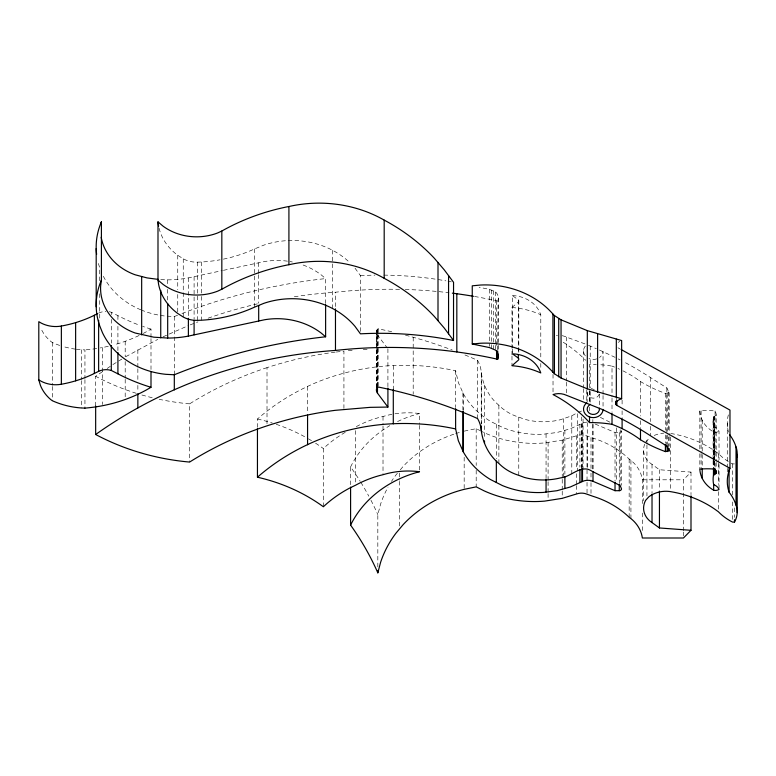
<?xml version="1.0" encoding="UTF-8"?>
<svg xmlns="http://www.w3.org/2000/svg" width="776" height="776" viewBox="0 0 776 776"><rect width="100%" height="100%" fill="white"/><g stroke="black" fill="none" stroke-linecap="round" stroke-linejoin="round"><path stroke-width="0.58" stroke-dasharray="3.88 2.91" d="M714.725 460.052L714.725 416.101L713.435 417.207A33.31 28.848 0 0 0 713.571 425.985L714.599 426.868A9.176 7.944 0 0 1 719.032 431.252L719.032 459.761M377.825 566.887L377.825 514.624L380.579 504.196A122.802 106.351 0 0 1 388.029 487.144M497.697 349.743L498.066 300.002A10.185 8.817 0 0 0 495.592 291.931L489.394 289.351L479.112 287.236M376.409 331.788A6.674 5.781 0 0 1 376.525 330.683L378.222 328.801L386.487 330.557A442.708 383.392 0 0 1 392.093 331.827M645.661 442.116L648.911 438.527A26.103 22.601 0 0 1 650.337 437.538M397.399 473.263L395.944 474.999A122.802 106.351 0 0 0 391.453 481.43M400.319 469.8L403.239 466.327A122.802 106.351 0 0 1 454.561 433.959M683.462 530.871L683.462 479.801L690.999 472.099L659.445 469.752L650.026 462.933A20.71 17.935 0 0 1 644.672 444.212M511.985 355.039L511.985 307.519L518.3 301.99A1.756 1.523 0 0 0 518.3 299.856L512.412 295.598L512.412 347.861M257.448 427.334L257.448 419.021C274.685 403.908 294.405 391.822 315.483 382.859A205.834 178.257 0 0 1 384.333 366.088C408.166 364.167 432.232 365.7 455.619 370.715L458.344 382.519L463.379 393.82A83.187 72.042 0 0 0 490.296 421.232L502.373 427.343A83.187 72.042 0 0 0 543.161 434.24L556.993 432.504L570.302 428.788L582.504 423.24A11.601 10.049 0 0 1 586.831 422.134M95.661 405.993L95.661 376.302L102.354 371.743M107.136 368.493L111.909 365.234M112.869 364.584L121.813 359.113M125.79 356.688L157.761 339.384M151 337.395L151 329.082L146.276 331.798A137.818 119.349 0 0 1 143.24 333.428M464.921 354.952A442.708 383.392 0 0 1 473.273 358.444L477.56 360.326A35.075 30.38 0 0 1 481.265 372.422C482.924 385.012 489.006 397.137 498.881 405.247A46.773 40.507 0 0 0 518.766 417.11L524.353 419.205A62.322 53.971 0 0 0 560.447 419.709L571.786 415.829L577.606 412.56M618.191 342.332L619.917 341.44M163.067 336.794L187.976 325.774M223.372 259.145A130.892 113.364 0 0 0 254.606 248.902L263.801 245.138A77.765 67.347 0 0 1 286.984 240.647M578.576 412.182L581.496 411.057M622.915 370.812A110.328 95.545 0 0 1 640.491 381.55A131.716 114.072 0 0 0 665.41 393.403L669.145 392.675L666.846 387.932L650.618 377.64A355.379 307.771 0 0 0 624.02 361.936M642.353 503.556L642.353 479.801A36.307 31.447 0 0 0 630.927 460.391L629.161 459.072A88.833 76.931 0 0 0 593.145 438.159L587.034 436.005A12.726 11.019 0 0 0 576.684 435.724L562.231 440.147L544.606 442.921A107.709 93.275 0 0 1 483.923 432.562L481.023 431.097M391.919 414.335A76.659 66.387 0 0 0 383.014 416.508L380.308 417.158A102.461 88.736 0 0 0 355.505 427.052M160.739 279.641L167.684 279.855A95.836 83.003 0 0 0 188.384 277.895L222.285 270.582M223.459 270.329L264.587 261.541A66.358 57.472 0 0 1 288.788 261.357M464.174 431.146L476.192 428.662L480.053 430.612M336.26 352.013L343.923 351.179L343.923 409.379M348.298 350.704L352.682 350.228M699.836 448.955L699.836 410.95L701.106 410.834A68.307 59.16 0 0 1 715.074 410.95A11.388 9.865 0 0 1 716.19 414.908L716.19 461.235M363.236 349.578L369.104 349.21M159.061 228.212A56.473 48.907 0 0 0 177.743 255.285L183.262 258.806A24.347 21.088 0 0 0 197.482 262.152L201.314 262.016A130.892 113.364 0 0 0 220.103 259.785M595.211 424.055L615.028 432.484L619.267 432.484A2.26 1.959 0 0 0 621.518 430.719L621.518 485.359M731.157 463.165A53.078 45.968 0 0 0 732.612 463.912L734.484 463.912M642.353 479.801L683.462 479.801M76.339 349.268A75.641 65.504 0 0 0 81.383 349.763L84.943 349.908L84.943 378.416M177.568 315.24A505.632 437.887 0 0 0 174.309 316.55L165.996 316.123A78.192 67.716 0 0 1 160.089 315.347M512.412 295.598L515.594 295.84A30.72 26.607 0 0 1 539.737 312.136L540.785 314.746L540.785 358.696M474.572 296.48A431.631 373.799 0 0 1 496.562 300.807L497.697 301.04M151 329.082L148.381 328.267A178.897 154.928 0 0 1 142.638 326.347M562.125 335.707A16.015 13.871 0 0 1 566.451 337.085L585.696 344.175M588.509 345.339L596.366 348.705M599.441 350.015L615.116 357.348M591.244 388.427L594.319 389.736M600.362 417.381L610.033 422.251M109.203 311.739A15.045 13.037 0 0 1 111.298 312.262L117.913 315.638A178.897 154.928 0 0 0 139.806 325.328M618.113 358.861L620.102 359.899M617.948 347.774L620.063 348.948M728.354 461.545A53.078 45.968 0 0 1 718.46 453.62L714.327 450.643A101.181 87.62 0 0 0 670.406 433.425M59.703 345.436A75.641 65.504 0 0 1 52.331 342.526L50.712 341.343A42.088 36.453 0 0 1 40.837 328.19M325.619 303.523L325.619 278.584L321.264 274.917A66.358 57.472 0 0 0 300.516 264.121M377.155 334.456A6.674 5.781 0 0 0 377.475 334.931L387.214 347.929M355.02 268.176L360.442 275.625L360.442 332.642M734.484 507.863L734.484 517.369M732.612 463.912L732.612 494.797M732.612 501.927L732.612 519.745M727.277 423.24L727.277 467.181M727.277 468.374L727.277 471.934M719.032 464.514L719.032 488.269M718.46 453.62L718.46 461.933M718.46 463.126L718.46 484.505M718.46 491.635L718.46 511.83M716.19 462.418L716.19 467.171M715.074 410.95L715.074 457.268M715.074 463.214L715.074 469.15M714.725 461.235L714.725 465.988M714.599 426.868L714.599 460.129M714.599 461.313L714.599 466.066M714.143 416.382L714.027 460.401M714.143 461.526L714.027 466.337M713.823 416.605L713.813 459.625M713.823 460.556L713.813 466.754M713.61 416.828L713.551 459.673M713.571 460.43L713.551 466.803M713.474 417.051L713.474 459.809M713.474 461.002L713.454 467.006M713.115 421.203L713.115 459.208M713.115 460.401L713.115 466.337M702.222 420.097L702.222 453.359M702.222 454.542L702.222 467.608M701.106 410.834L701.106 452.408M701.106 453.591L701.106 469.034M699.836 453.708L699.836 469.15M690.999 472.099L690.999 494.661M683.462 532.064L683.462 538.001M670.406 436.985L670.406 490.442M669.145 392.675L669.145 435.433M669.145 436.616L669.145 446.122M668.728 391.812L668.728 432.193M668.728 436.946L668.728 448.829M667.147 393.403L667.147 433.794M667.147 434.977L667.147 444.483M666.846 387.932L666.846 434.259M666.846 435.452L666.846 446.142M665.41 393.403L665.41 430.224M665.41 434.977L665.41 443.29M659.445 469.752L659.445 489.947M652.024 464.378L652.024 492.886M650.618 377.64L650.618 421.591M650.618 426.344L650.618 435.84M646.942 440.157L646.942 443.717M646.942 444.91L646.942 495.98M643.624 450.895L643.624 500.782M642.353 513.052L642.353 532.064M640.491 381.55L640.491 415.994M640.491 420.747L640.491 427.877M630.927 460.391L630.927 518.601M629.161 459.072L629.161 517.272M622.1 400.115L622.1 406.071M622.1 410.805L622.1 419.137M620.199 429.739L620.199 484.379M619.267 432.484L619.267 483.564M616.513 398.136L616.513 401.696M616.483 427.877L616.483 481.324M615.028 432.484L615.028 481.188M600.828 364.769A111.482 96.544 0 0 1 612.012 366.117L612.012 397.002M612.012 398.195L612.012 412.444M603.049 394.324L603.049 351.557A9.787 8.478 0 0 1 599.46 357.523M603.049 395.508L603.049 409.767M599.441 394.15L599.441 406.954M593.01 424.307L593.01 469.441M592.835 419.535L592.835 423.104M592.835 424.288L592.835 469.422M591.002 437.548L591.002 468.432M591.002 473.185L591.002 481.498M591.002 482.691L591.002 495.757M590.226 346.077L590.226 387.981M590.226 391.473L590.226 403.113M589.537 401.221L589.537 364.4A111.482 96.544 0 0 1 596.317 364.497M589.537 407.157L589.537 410.727M589.43 391.036L589.43 401.512M587.16 392.704L587.16 402.016M587.267 422.745L587.267 469.073M587.034 436.005L587.034 481.139M587.034 482.332L587.034 494.205M586.792 389.746L586.792 402.812M583.503 350.704L583.503 387.525M583.503 388.708L583.503 399.397M583.057 419.001L583.057 468.888M582.504 423.24L582.504 467.191M581.884 423.521L581.884 467.472M581.496 416.993L581.496 469.257M579.914 424.414L579.914 467.181M577.606 413.753L577.606 470.77M576.684 435.724L576.684 468.985M576.684 473.738L576.684 484.428M576.684 485.611L576.684 493.934M571.786 415.829L571.786 474.039M566.451 337.085L566.451 381.035M566.451 382.219L566.451 395.285M564.88 430.302L564.88 474.252M563.512 418.662L563.512 476.862M562.231 440.147L562.231 478.161M562.231 479.345L562.231 490.034M562.231 491.227L562.231 498.347M553.026 374.362L553.026 394.557M548.098 442.504L548.098 480.509M548.098 481.702L548.098 492.391M548.098 493.575L548.098 500.704M546.062 433.871L546.062 477.822M540.785 363.449L540.785 368.202M518.804 300.923L518.804 353.187M518.766 417.11L518.766 475.319M518.3 299.856L518.3 353.303M512.412 349.055L512.412 353.808M511.985 356.223L511.985 365.729M498.881 405.247L498.881 463.447M498.337 297.848L498.337 350.112M496.562 300.807L496.562 348.317M496.339 424.288L496.339 458.732M495.592 291.931L495.592 344.195M495.592 345.378L495.592 350.131M493.614 290.767L493.614 344.224M493.614 345.407L493.614 348.977M491.674 290.02L491.674 343.477M491.674 344.66L491.674 348.23M489.394 289.351L489.394 346.368M484.515 385.032L484.515 437.295M481.644 374.216L481.644 424.103M481.265 372.422L481.265 423.502M477.56 360.326L477.56 418.536M476.192 428.662L476.192 465.484M476.192 470.237L476.192 486.862M464.174 457.277L464.174 489.346M463.379 393.82L463.379 410.446M462.894 392.734L462.894 410.553M455.619 370.715L455.619 407.545M394.945 413.812A76.659 66.387 0 0 1 419.515 413.521L419.515 424.22M419.515 425.403L419.515 471.73M413.201 337.259L413.201 394.276M399.591 473.04L399.591 480.169M399.591 481.353L399.591 528.873M393.296 365.651L393.296 389.406M387.913 348.86L387.913 386.875M383.014 416.508L383.014 424.821M383.014 426.014L383.014 474.708M378.222 328.801L378.222 333.554M378.222 334.737L378.222 387.001M377.689 328.966L377.689 333.709M377.689 334.902L377.689 387.166M377.475 334.931L377.475 386.011M377.291 329.296L377.291 334.049M377.291 335.232L377.291 348.298M377.291 349.481L377.291 387.496M376.981 329.722L376.981 387.922M376.525 330.683L376.525 348.502M376.525 349.695L376.525 388.892M376.409 334.165L376.409 348.414M376.409 349.607L376.409 388.805M355.505 430.612L355.505 482.876M350.597 484.728L350.597 466.91A323.67 280.301 0 0 1 360.219 481.333M399.591 289.332A431.747 373.906 0 0 0 335.475 292.222L335.475 307.665M332.594 250.318L332.594 308.518M345.252 432.319A122.22 105.846 0 0 0 323.369 448.547L323.369 506.757M307.568 386.545L307.568 412.677M335.164 352.129A333.03 288.41 0 0 0 267.012 367.63L267.012 425.84M258.689 262.792L258.689 273.482M258.689 274.665L258.689 303.173M254.606 248.902L254.606 307.102M201.314 262.016L201.314 295.268M201.314 296.461L201.314 320.216M197.482 262.152L197.482 320.352M194.097 276.615L194.097 319.373M267.012 367.64A332.855 288.265 0 0 0 189.606 403.85L189.606 462.06M188.384 277.895L188.384 317.093M183.262 258.806L183.262 317.015M177.743 255.285L177.743 289.729M177.743 294.482L177.743 313.485M174.309 316.55L174.309 374.76M167.684 279.855L167.684 284.608M167.684 289.361L167.684 301.233M151 338.588L151 369.473M137.856 349.763L137.856 367.582M137.856 368.775L137.856 380.647M137.856 385.4L137.856 391.337M125.198 341.295L125.198 356.737M125.198 361.49L125.198 378.116M125.198 379.309L125.198 399.495M117.913 315.638L117.913 321.574M117.913 326.327L117.913 351.276M111.298 312.262L111.298 314.639M111.298 319.392L111.298 343.147M102.548 347.512L102.548 404.529M99.735 280.728L99.735 267.662A82.46 71.411 0 0 1 98.048 262.026M99.735 293.794L99.735 318.742M84.943 379.6L84.943 408.108M81.383 349.763L81.383 379.464M81.383 380.647L81.383 407.972M52.331 342.526L52.331 385.284M52.331 386.477L52.331 400.726M596.705 358.89A9.787 8.478 0 0 1 588.955 358.551M585.337 355.893A9.787 8.478 0 0 1 585.686 345.611M556.373 335.581A16.015 13.871 0 0 1 557.517 335.465M563.24 342.245A133.618 115.721 0 0 1 585.667 360.287M612.012 366.117A110.318 95.535 0 0 1 614.582 367.106M617.958 368.513A110.318 95.535 0 0 1 619.626 369.26M511.985 307.519A76.543 66.29 0 0 1 540.785 314.746M98.639 313.145A15.045 13.037 0 0 1 105.943 311.448M75.34 349.132A75.641 65.504 0 0 1 63.525 346.63M139.117 335.484A137.818 119.349 0 0 1 114.033 344.825M108.32 346.271A137.818 119.349 0 0 1 100.23 347.939M96.728 348.531A137.818 119.349 0 0 1 84.933 349.908M728.489 432.106A44.106 38.199 0 0 1 728.489 414.365M654.207 435.462A26.103 22.601 0 0 1 663.81 433.134M455.619 433.609A122.802 106.351 0 0 1 462.011 431.708M360.83 482.303A323.67 280.301 0 0 1 368.842 496.213M370.967 500.258A323.67 280.301 0 0 1 377.825 514.624M350.597 466.919A108.262 93.751 0 0 1 389.804 425.675M397.555 421.543A108.262 93.751 0 0 1 419.515 413.53M257.448 419.021A168.227 145.684 0 0 1 272.337 423.027M276.227 424.297A168.227 145.684 0 0 1 306.336 437.645M308.421 438.828A168.227 145.684 0 0 1 311.506 440.652M315.551 443.183A168.227 145.684 0 0 1 323.369 448.547M405.46 335.154A442.708 383.392 0 0 1 452.233 349.995M189.606 403.85A221.955 192.225 0 0 1 159.119 399.291M152.212 397.719A221.955 192.225 0 0 1 140.834 394.674M136.334 393.316A221.955 192.225 0 0 1 95.661 376.292M190.188 324.892A428.274 370.899 0 0 1 197.967 321.885M208.065 318.209A428.274 370.899 0 0 1 259.999 303.27M294.327 296.752A428.274 370.899 0 0 1 335.475 292.222M405.217 289.467A431.747 373.906 0 0 1 449.013 292.746M699.836 410.95A30.536 26.452 0 0 0 701.756 419.127L702.697 421.058A30.565 26.471 0 0 0 713.658 432.009A6.111 5.287 0 0 0 719.032 431.252M716.19 414.908A3.376 2.929 0 0 1 714.803 416.072M181.933 313.523A505.632 437.887 0 0 1 325.619 278.584M157.751 314.93A78.192 67.716 0 0 1 141.95 310.284M140.873 309.837A78.192 67.716 0 0 1 102.927 275.431M289.991 261.551A66.358 57.472 0 0 1 292.368 261.987M360.442 275.625A327.074 283.259 0 0 1 374.934 275.14M383.858 275.121A327.074 283.259 0 0 1 436.015 279.244M438.207 279.573A327.074 283.259 0 0 1 445.88 280.854M448.062 281.251A327.074 283.259 0 0 1 451.331 281.863M288.119 240.589A77.765 67.347 0 0 1 350.199 263.015M599.247 394.092A6.13 5.306 0 0 1 591.496 397.933A6.13 5.306 0 0 1 587.539 391.007"/><path stroke-width="1.16" d="M101.103 224.235L101.404 221.878L101.404 280.087A82.46 71.411 0 0 0 99.735 325.862L102.461 332.681A78.192 67.716 0 0 0 165.996 374.333L174.309 374.76A505.632 437.887 0 0 1 325.619 336.784L325.619 304.716M101.404 280.087L100.647 285.966A55.785 48.316 0 0 0 135.199 333.011L153.823 337.191L167.684 338.055A95.836 83.003 0 0 0 188.384 336.105L264.587 319.751A66.358 57.472 0 0 1 321.264 333.117L325.619 336.784M713.454 475.319L713.435 475.407A33.31 28.848 0 0 0 713.571 484.185L714.599 485.068A9.176 7.944 0 0 1 719.032 489.452A6.111 5.287 0 0 1 713.658 490.209A30.565 26.471 0 0 1 702.697 479.267L701.756 477.337A30.536 26.452 0 0 1 699.836 469.15L701.106 469.034A68.307 59.16 0 0 1 715.074 469.15A11.388 9.865 0 0 1 716.19 473.108A3.376 2.929 0 0 1 714.803 474.272L713.474 475.251L713.474 468.122M350.597 487.105L350.597 525.119A323.67 280.301 0 0 1 377.825 572.833L380.579 562.396A122.802 106.351 0 0 1 395.944 533.209L403.239 524.528A122.802 106.351 0 0 1 464.174 489.346L476.192 486.862L483.923 490.762A107.709 93.275 0 0 0 544.606 501.121L562.231 498.347L576.684 493.934A12.726 11.019 0 0 1 587.034 494.205L593.145 496.359A88.833 76.931 0 0 1 629.161 517.272L630.927 518.601A36.307 31.447 0 0 1 642.353 538.001L683.462 538.001L690.999 530.299L690.999 495.854M95.661 405.993L95.661 434.502C124.305 414.093 155.404 397.225 187.976 383.975A428.274 370.899 0 0 1 335.475 350.432A431.747 373.906 0 0 1 456.821 351.945A431.631 373.799 0 0 1 496.562 359.007L497.697 359.24L498.066 358.211A10.185 8.817 0 0 0 495.592 350.131L489.394 347.561L472.254 344.02L472.254 285.82L480.237 285.054A84.516 73.186 0 0 1 551.193 312.117L554.413 315.531L561.048 319.838L587.316 330.634L621.644 340.548L621.644 398.748C619.578 398.99 612.865 403.122 616.891 405.382L729.973 468.287A44.106 38.199 0 0 0 728.489 490.306L729.071 492.197A48.907 42.36 0 0 1 735.27 502.955L736.026 505.127A26.743 23.154 0 0 1 734.853 521.462L734.484 522.112L732.612 522.112A53.078 45.968 0 0 1 718.46 511.83L714.327 508.843A101.181 87.62 0 0 0 670.406 491.625L669.271 491.45A26.103 22.601 0 0 0 648.911 496.727L645.661 500.316A20.71 17.935 0 0 0 650.026 521.132L659.445 527.961L690.999 530.299M713.551 475.116L713.61 467.909M590.226 404.286L588.528 405.809A6.13 5.306 0 0 0 590.575 413.918A6.13 5.306 0 0 0 599.247 410.388L599.441 408.225M350.597 525.119A108.262 93.751 0 0 1 419.515 471.74A76.659 66.387 0 0 0 383.014 474.708L380.308 475.368A102.461 88.736 0 0 0 355.505 485.252L350.558 487.609A122.22 105.846 0 0 0 323.369 506.757A168.227 145.684 0 0 0 257.448 477.221C274.685 462.108 294.405 450.022 315.483 441.069A205.834 178.257 0 0 1 384.333 424.288C408.166 422.377 432.232 423.9 455.619 428.924L458.344 440.719L463.379 452.02A83.187 72.042 0 0 0 490.296 479.432L502.373 485.553A83.187 72.042 0 0 0 543.161 492.44L556.993 490.704L570.302 486.988L582.504 481.44A11.601 10.049 0 0 1 593.01 481.324L615.028 490.694L619.267 490.694A2.26 1.959 0 0 0 621.518 488.919L620.199 485.572L592.059 471.245A16.791 14.54 0 0 0 587.267 469.073C577.383 467.676 570.079 477.036 560.447 477.909A62.322 53.971 0 0 1 524.353 477.415L518.766 475.319A46.773 40.507 0 0 1 498.881 463.447C489.006 455.337 482.924 443.212 481.265 430.622A35.075 30.38 0 0 0 477.56 418.536L473.273 416.644A442.708 383.392 0 0 0 386.487 388.757L378.222 387.001L376.525 388.892A6.674 5.781 0 0 0 377.475 393.131L387.913 407.07L370.278 407.342L335.164 410.329A333.03 288.41 0 0 0 267.012 425.84A332.855 288.265 0 0 0 189.606 462.06A221.955 192.225 0 0 1 95.661 434.502M151 371.84L151 387.282L146.276 390.008A137.818 119.349 0 0 1 84.933 408.108M97.572 313.669L92.538 316.142A112.51 97.436 0 0 1 61.362 326.036L58.733 326.405A28.343 24.551 0 0 1 41.312 323.136L38.8 321.691L38.8 379.9L40.401 385.332A42.088 36.453 0 0 0 50.712 399.543L52.331 400.726A75.641 65.504 0 0 0 81.383 407.963L84.943 408.108M151 387.282L148.381 386.477A178.897 154.928 0 0 1 117.913 373.838L111.298 370.472A15.045 13.037 0 0 0 98.639 371.345L92.538 374.342A112.51 97.436 0 0 1 61.362 384.246L58.733 384.615A28.343 24.551 0 0 1 41.312 381.346L38.8 379.9M221.829 231.025L217.746 232.916A51.779 44.843 0 0 1 163.164 226.243L157.994 221.868L157.994 280.078L158.595 284.317A56.473 48.907 0 0 0 177.743 313.485L183.262 317.015A24.347 21.088 0 0 0 197.482 320.352L201.314 320.216A130.892 113.364 0 0 0 254.606 307.102L263.801 303.348A77.765 67.347 0 0 1 355.02 326.386L360.442 333.835A327.074 283.259 0 0 1 453.504 340.489L453.553 282.299L444.26 269.864L434.288 258.214A197.405 170.963 0 0 0 384.188 220.112A118.165 102.335 0 0 0 288.915 206.523L287.43 206.785A205.068 177.588 0 0 0 221.829 231.025L221.829 289.235L217.746 291.126A51.779 44.843 0 0 1 163.164 284.452L157.994 280.078M714.725 474.301L714.725 468.365M669.145 450.875L666.846 446.142L650.618 435.84A355.379 307.771 0 0 0 624.02 420.136L603.049 409.767L566.451 395.285A16.015 13.871 0 0 0 553.026 394.557A133.618 115.721 0 0 1 589.537 422.6A111.482 96.544 0 0 1 612.012 424.326A110.318 95.535 0 0 1 622.1 428.624A110.328 95.545 0 0 1 640.491 439.759A131.716 114.072 0 0 0 665.41 451.603L669.145 450.875L669.145 448.499M453.553 340.499L444.26 328.064L434.288 316.414A197.405 170.963 0 0 0 384.188 278.312A118.165 102.335 0 0 0 288.915 264.723L287.43 264.985A205.068 177.588 0 0 0 221.829 289.235M472.254 344.02L480.237 343.264A84.516 73.186 0 0 1 551.193 370.317L554.413 373.741L561.048 378.038L587.316 388.834L621.644 398.748M158.43 279.418L146.984 277.895L135.199 274.801A55.785 48.316 0 0 1 101.19 237.243M621.12 349.53L729.973 410.087L729.973 468.287M518.3 358.056L512.412 353.808L515.594 354.05A30.72 26.607 0 0 1 539.737 370.336L540.785 372.955A76.543 66.29 0 0 0 511.985 365.729L518.3 360.2A1.756 1.523 0 0 0 518.3 358.056L518.3 354.496M736.87 457.452A26.743 23.154 0 0 0 736.026 446.928L735.27 444.745A48.907 42.36 0 0 0 729.595 434.667M157.994 221.868L158.595 226.107M737.2 454.426L737.2 512.626M736.026 446.928L736.026 505.127M734.484 519.745L734.484 522.112M729.071 468.442L729.071 492.197M716.19 470.731L716.19 473.108M714.143 468.655L714.027 474.66M713.823 468.869L713.823 474.805M713.658 484.272L713.658 490.209M702.222 468.801L702.222 478.297M667.147 445.666L667.147 451.603M665.41 444.483L665.41 451.603M659.445 491.13L659.445 527.961M652.024 494.07L652.024 522.578M640.491 429.06L640.491 439.759M622.1 419.118L622.1 428.624M619.267 484.748L619.267 490.694M616.891 400.629L616.891 405.382M616.328 339.122L616.328 397.322M615.931 401.114L615.931 404.674M615.756 402.104L615.756 404.48M615.649 401.929L615.678 404.364M615.028 482.371L615.028 490.694M612.012 413.637L612.012 424.326M597.617 334.107L597.617 392.307M593.01 471.818L593.01 481.324M589.537 416.663L589.537 422.6M587.316 330.634L587.316 388.834M582.504 468.374L582.504 481.44M581.884 468.655L581.884 481.721M579.914 469.548L579.914 482.623M564.88 476.629L564.88 488.502M561.048 319.838L561.048 378.038M558.73 318.635L558.73 376.835M554.413 315.531L554.413 373.741M552.91 314.154L552.91 372.364M546.062 479.015L546.062 492.081M497.697 350.927L497.697 359.24M496.562 350.694L496.562 359.007M496.339 461.109L496.339 482.497M484.515 440.855L484.515 443.232M481.265 425.878L481.265 430.622M463.379 411.639L463.379 452.02M462.894 411.736L462.894 450.934M452.36 293.153A431.747 373.906 0 0 1 456.821 293.745L456.821 351.945M455.619 408.729L455.619 428.924M448.567 275.625L448.567 333.835M438.003 262.375L438.003 320.575M393.296 389.406L393.296 423.851M387.913 388.058L387.913 407.07M384.188 220.112L384.188 278.312M377.825 570.457L377.825 572.833M377.475 387.195L377.475 393.131M335.475 308.858L335.475 350.432M307.568 415.053L307.568 444.745M288.915 206.513L288.915 264.713M258.689 305.55L258.689 320.992M257.448 428.527L257.448 477.221M194.097 320.566L194.097 334.815M188.384 318.286L188.384 336.105M174.309 374.42L174.309 389.862M167.684 303.61L167.684 338.055M160.739 290.331L160.739 337.841M141.668 276.702L141.668 334.902M137.856 393.713L137.856 407.972M117.913 352.459L117.913 373.838M111.298 345.524L111.298 370.472M98.639 320.275L98.639 371.345M96.195 248.543L96.195 306.743M94.371 315.24L94.371 373.45M75.631 322.632L75.631 380.832M61.362 326.036L61.362 384.246M456.821 293.745A431.631 373.799 0 0 1 473.467 296.286M96.622 254.353A82.46 71.411 0 0 1 101.404 221.878M603.049 409.767A9.787 8.478 0 0 1 588.955 416.76A9.787 8.478 0 0 1 586.792 402.812"/></g></svg>
